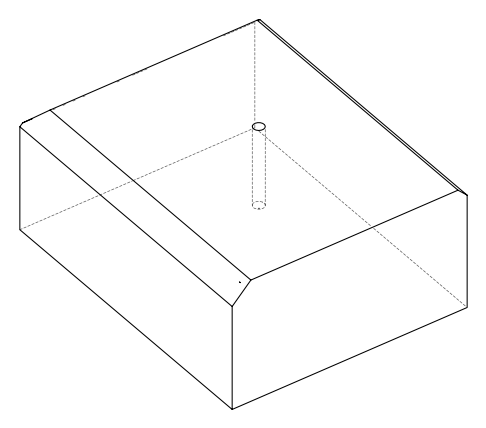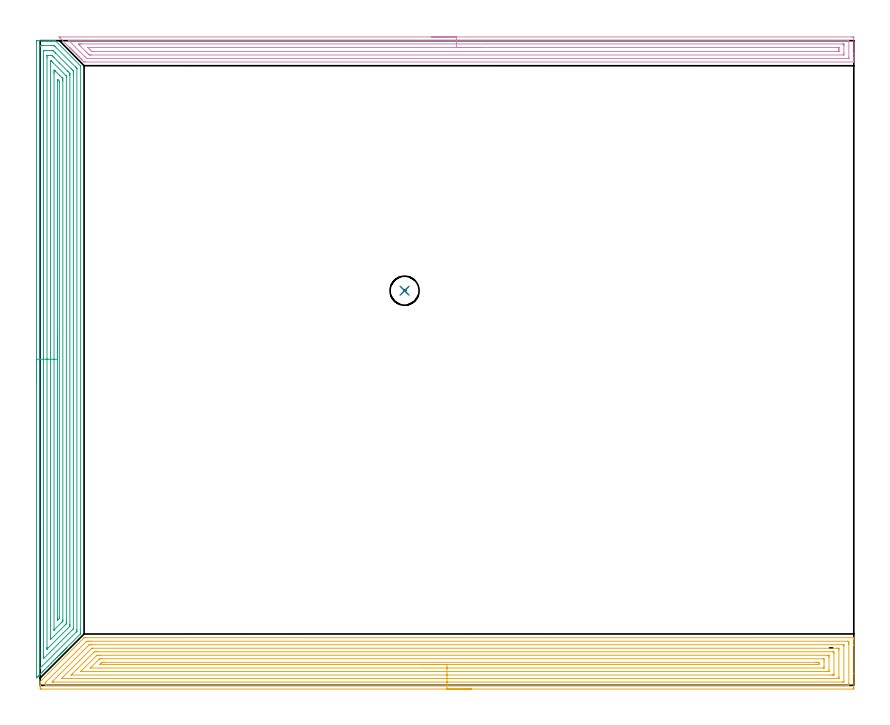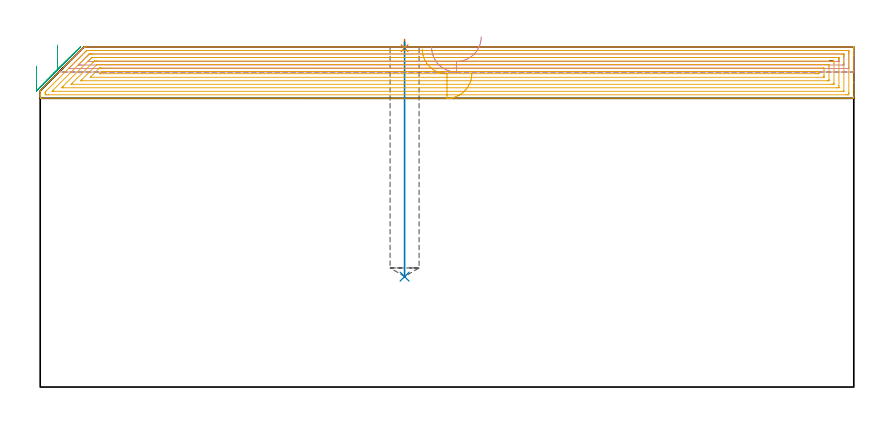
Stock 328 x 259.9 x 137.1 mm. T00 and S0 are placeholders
(PLAN: 5 operations, 2 tool changes, 45.5 min)
(1 SPOT_DRILL | STEP1POCKET | NXT0321_9005460120000 | 0.03 min | 0 mm3)
(2 DRILL_BLIND_HOLE_INTO_CENTER | STEP1POCKET | UGT0301_512 | 0.38 min | 9677 mm3)
(3 AREA_MILL | FG_CHAMFER_SURFACE | UGT0205_001 | 13.96 min | 40604 mm3)
(4 AREA_MILL_1 | FG_CHAMFER_SURFACE_1 | UGT0205_001 | 10.32 min | 16001 mm3)
(5 AREA_MILL_2 | FG_CHAMFER_SURFACE_2 | UGT0205_001 | 20.77 min | 68060 mm3)
(TOOL NXT0321_9005460120000 | NC Spot Drill, 142deg, 12mm, Carbide, Uncoated | D12 PA142 FL30 Z2)
(TOOL UGT0301_512 | Carbide Drill 11.7 mm | D11.7 PA118 FL94 Z2)
(TOOL UGT0205_001 | Chamfer Mill 20 x 3 x 45 deg. | D20 FL50 Z2)
(OP 1 SPOT_DRILL)
G17 G21 G94 G90
T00 M6
G54
G17 G0 G90 X146.9 Y159.1 S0 M3
G43 Z147.1 H0
G94 G81 G98 Z136.596 F250. R140.1
G80
M5
M2
(OP 2 DRILL_BLIND_HOLE_INTO_CENTER)
G17 G21 G94 G90
T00 M6
G54
G17 G0 G90 X146.9 Y159.1 S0 M3
G43 Z147.1 H0
G94 G81 G98 Z44.5 F250. R139.1
G80
M5
M2
(OP 3 AREA_MILL)
G17 G21 G94 G90
T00 M6
G54
G17 G0 G90 X-1.5 Y121.45 S1061 M3
G43 Z147.1 H0
Z129.4
G94 G1 Y121.488 Z128.528 F250.
Y121.602 Z127.663
Y121.791 Z126.812
Y122.053 Z125.98
Y122.387 Z125.174
Y122.79 Z124.4
Y123.258 Z123.664
Y123.79 Z122.972
Y124.379 Z122.329
Y125.022 Z121.74
Y125.714 Z121.208
Y126.45 Z120.74
Y127.224 Z120.337
Y128.03 Z120.003
Y128.862 Z119.741
Y129.714 Z119.552
Y130.578 Z119.438
Y131.45 Z119.4
Y258.853
X-1.499 Y259.275 Z119.401
X-1.495 Y259.742 Z119.403
X-1.492 Y259.89 Z119.406
X-1.034 Y259.9 Z119.863
X2.496 Z123.391
X3.909 Z124.805
X5.144 Z126.038
X6.026 Y259.899 Z126.924
X6.092 Y259.896 Z126.99
X6.13 Y259.871 Z127.029
X6.216 Y259.784 Z127.115
X6.32 Y259.681 Z127.216
X16.179 Y249.82 Z137.078
X16.195 Y249.796 Z137.088
X16.2 Y249.442 Z137.1
Y21.503
X16.194 Y20.704 Z137.092
X16.177 Y20.676 Z137.076
X10.574 Y15.073 Z131.472
X10.439 Y14.937 Z131.335
X10.3 Y14.799 Z131.198
X10.138 Y14.637 Z131.036
X9.998 Y14.495 Z130.893
X9.853 Y14.352 Z130.751
X9.703 Y14.202 Z130.6
X9.556 Y14.054 Z130.452
X9.406 Y13.905 Z130.304
X9.267 Y13.766 Z130.165
X9.115 Y13.613 Z130.01
X8.959 Y13.458 Z129.857
X8.831 Y13.33 Z129.729
X8.674 Y13.171 Z129.569
X8.512 Y13.011 Z129.41
X8.396 Y12.894 Z129.293
X8.233 Y12.73 Z129.127
X8.065 Y12.564 Z128.963
X7.791 Y12.29 Z128.689
X7.619 Y12.117 Z128.515
X7.068 Y11.568 Z127.968
X6.725 Y11.223 Z127.621
X6.138 Y10.638 Z127.038
X5.438 Y9.937 Z126.337
X4.489 Y8.989 Z125.388
X3.148 Y7.648 Z124.047
X1.808 Y6.307 Z122.706
X1.361 Y5.86 Z122.26
X0.914 Y5.413 Z121.812
X0.38 Y4.879 Z121.279
X0.143 Y4.641 Z121.039
X0.021 Y4.519 Z120.918
X-0.48 Y4.019 Z120.419
X-0.74 Y3.758 Z120.156
X-0.873 Y3.625 Z120.024
X-1.322 Y3.179 Z119.577
X-1.475 Y3.032 Z119.424
X-1.498 Y3.014 Z119.401
X-1.5 Y3.179 Z119.4
Y131.45
X-0.086 Z120.814
X-0.085 Y257.42 Z120.815
Y257.487
X-0.078 Y257.89 Z120.822
X0.326 Y257.898 Z121.226
X0.731 Y257.899 Z121.631
X1.206 Y257.9 Z122.106
X4.261 Z125.161
X4.736 Y257.899 Z125.636
X5.144 Y257.896 Z126.044
X5.628 Y257.89 Z126.528
X6.026 Y257.523 Z126.926
X6.038 Y257.512 Z126.938
X14.251 Y249.298 Z135.151
X14.548 Y248.996 Z135.448
X14.753 Y248.785 Z135.653
X14.779 Y248.739 Z135.679
X14.781 Y248.717 Z135.681
X14.785 Y248.615 Z135.685
Y22.397
X14.782 Y21.983 Z135.682
X14.779 Y21.778 Z135.679
X14.773 Y21.735 Z135.673
X14.75 Y21.707 Z135.65
X14.702 Y21.654 Z135.602
X14.553 Y21.503 Z135.453
X0.049 Y6.998 Z120.949
X-0.048 Y6.904 Z120.852
X-0.064 Y6.891 Z120.836
X-0.075 Y6.884 Z120.825
X-0.079 Y6.91 Z120.821
X-0.085 Y7.134 Z120.815
X-0.086 Y65.785 Z120.814
Y131.45
X1.328 Z122.228
X1.329 Y255.699 Z122.229
X1.331 Y255.843 Z122.231
X1.333 Y255.878 Z122.233
X1.334 Y255.888 Z122.234
X1.35 Y255.892 Z122.25
X1.417 Y255.898 Z122.317
X1.614 Y255.899 Z122.514
X2.298 Y255.9 Z123.198
X4.063 Z124.963
X4.261 Z125.161
X4.949 Y255.897 Z125.849
X5.144 Y255.89 Z126.044
X5.205 Y255.882 Z126.105
X5.269 Y255.823 Z126.169
X5.399 Y255.699 Z126.299
X6.026 Y255.074 Z126.926
X6.296 Y254.805 Z127.196
X12.553 Y248.548 Z133.453
X13.086 Y248.011 Z133.986
X13.263 Y247.83 Z134.163
X13.35 Y247.739 Z134.25
X13.364 Y247.654 Z134.264
X13.368 Y247.369 Z134.268
X13.371 Y246.76 Z134.271
Y246.472
Y23.002
X13.37 Y22.906 Z134.27
X13.367 Y22.829 Z134.267
X13.365 Y22.782 Z134.265
X13.348 Y22.759 Z134.248
X13.086 Y22.487 Z133.986
X13.042 Y22.442 Z133.942
X1.376 Y10.776 Z122.276
X1.357 Y10.762 Z122.257
X1.341 Y10.75 Z122.241
X1.335 Y10.776 Z122.235
X1.333 Y10.812 Z122.233
X1.33 Y11.064 Z122.23
X1.328 Y11.67 Z122.228
Y11.959
Y131.45
X2.743 Z123.643
Y253.017
X2.746 Y253.658 Z123.646
X2.75 Y253.874 Z123.65
X2.757 Y253.891 Z123.657
X2.78 Y253.894 Z123.68
X2.834 Y253.898 Z123.734
X2.943 Y253.9 Z123.843
X3.379 Z124.279
X4.273 Z125.173
X4.707 Y253.89 Z125.607
X4.768 Y253.871 Z125.668
X4.853 Y253.791 Z125.753
X4.982 Y253.667 Z125.882
X5.144 Y253.507 Z126.044
X5.634 Y253.017 Z126.534
X7.791 Y250.86 Z128.691
X10.997 Y247.654 Z131.897
X11.321 Y247.328 Z132.221
X11.88 Y246.76 Z132.78
X11.95 Y246.675 Z132.85
X11.953 Y246.599 Z132.853
X11.956 Y246.438 Z132.856
X11.957 Y246.116 Z132.857
Y245.866
Y24.434
X11.956 Y24.185 Z132.856
X11.952 Y23.863 Z132.852
X11.95 Y23.826 Z132.85
X11.937 Y23.798 Z132.837
X11.896 Y23.75 Z132.796
X11.824 Y23.675 Z132.724
X11.442 Y23.291 Z132.342
X2.944 Y14.793 Z123.844
X2.872 Y14.724 Z123.772
X2.779 Y14.637 Z123.679
X2.749 Y14.612 Z123.649
X2.746 Y14.664 Z123.646
X2.744 Y14.737 Z123.644
X2.743 Y14.996 Z123.643
Y15.246
Y131.45
X4.157 Z125.057
Y251.441
X4.158 Y251.653 Z125.058
X4.161 Y251.793 Z125.061
X4.165 Y251.891 Z125.065
X4.179 Y251.893 Z125.079
X4.261 Y251.891 Z125.161
X4.303 Y251.887 Z125.203
X4.347 Y251.848 Z125.247
X4.436 Y251.763 Z125.336
X4.614 Y251.587 Z125.514
X4.972 Y251.23 Z125.872
X10.335 Y245.866 Z131.235
X10.439 Y245.759 Z131.339
X10.53 Y245.66 Z131.43
X10.538 Y245.289 Z131.438
X10.542 Y245.078 Z131.442
X10.543 Y244.973 Z131.443
Y25.867
X10.542 Y25.079 Z131.442
X10.541 Y24.975 Z131.441
X10.536 Y24.87 Z131.436
X10.525 Y24.835 Z131.425
X10.504 Y24.809 Z131.404
X10.439 Y24.739 Z131.339
X10.164 Y24.463 Z131.064
X9.887 Y24.185 Z130.787
X4.261 Y18.56 Z125.161
X4.217 Y18.518 Z125.117
X4.182 Y18.487 Z125.082
X4.167 Y18.475 Z125.067
X4.164 Y18.505 Z125.064
X4.158 Y18.716 Z125.058
X4.157 Y18.821 Z125.057
Y18.927
Y131.45
X5.571 Z126.471
Y246.76
X5.572 Y247.22 Z126.472
X5.574 Y247.654 Z126.474
X5.578 Y248.108 Z126.478
X6.026 Y247.717 Z126.926
X6.096 Y247.654 Z126.996
X7.791 Y245.961 Z128.691
X8.674 Y245.079 Z129.574
X8.779 Y244.973 Z129.679
X8.888 Y244.861 Z129.788
X9.109 Y244.631 Z130.009
X9.122 Y244.519 Z130.022
X9.126 Y244.079 Z130.026
X9.128 Y243.618 Z130.028
X9.129 Y26.406 Z130.029
X9.127 Y25.972 Z130.027
X9.125 Y25.916 Z130.025
X9.122 Y25.89 Z130.022
X9.109 Y25.868 Z130.009
X9.038 Y25.791 Z129.938
X8.947 Y25.696 Z129.847
X8.674 Y25.421 Z129.574
X8.503 Y25.251 Z129.403
X5.649 Y22.397 Z126.549
X5.622 Y22.371 Z126.522
X5.607 Y22.357 Z126.507
X5.582 Y22.338 Z126.482
X5.577 Z126.477
X5.574 Y22.341 Z126.474
X5.572 Y22.361 Z126.472
X5.571 Y22.397 Z126.471
Y22.472
Y131.45
X6.985 Z127.885
X6.986 Y244.079 Z127.886
X6.987 Y244.215 Z127.887
X6.99 Y244.282 Z127.89
X6.992 Y244.299 Z127.892
X7.009 Y244.285 Z127.909
X7.07 Y244.229 Z127.97
X7.223 Y244.079 Z128.123
X7.445 Y243.85 Z128.345
X7.708 Y243.577 Z128.608
X7.715 Y243.262 Z128.615
X7.714 Y27.683 Z128.614
X7.708 Y26.95 Z128.608
X7.703 Y26.912 Z128.603
X7.664 Y26.866 Z128.564
X7.442 Y26.645 Z128.342
X7.282 Y26.488 Z128.182
X6.992 Y26.215 Z127.892
X6.985 Y26.944 Z127.885
Y131.45
Y132.322 Z127.923
Y133.186 Z128.037
Y134.038 Z128.226
Y134.87 Z128.488
Y135.676 Z128.822
Y136.45 Z129.225
Y137.186 Z129.694
Y137.878 Z130.225
Y138.521 Z130.814
Y139.11 Z131.457
Y139.642 Z132.149
Y140.11 Z132.885
Y140.513 Z133.659
Y140.847 Z134.465
Y141.109 Z135.297
Y141.298 Z136.149
Y141.412 Z137.014
Y141.45 Z137.885
G0 Z147.1
M5
M2
(OP 4 AREA_MILL_1)
G17 G21 G94 G90
T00 M6
G54
G17 G0 G90 X157.8 Y261.4 S1061 M3
G43 Z147.1 H0
Z137.
G94 G1 X157.838 Z136.128 F250.
X157.952 Z135.264
X158.141 Z134.412
X158.403 Z133.58
X158.737 Z132.774
X159.14 Z132.
X159.609 Z131.264
X160.14 Z130.572
X160.729 Z129.929
X161.372 Z129.34
X162.064 Z128.808
X162.8 Z128.34
X163.574 Z127.937
X164.38 Z127.603
X165.212 Z127.341
X166.064 Z127.152
X166.929 Z127.038
X167.8 Z127.
X327.373
X327.677 Y261.397 Z127.002
X327.99 Y261.392 Z127.006
X328. Y261.074 Z127.323
Y254.567 Z133.828
Y253.142 Z135.254
Y252.784 Z135.611
Y252.067 Z136.333
Y251.776 Z136.624
X327.992 Y251.356 Z137.035
X327.99 Y251.303 Z137.088
X327.82 Y251.3 Z137.1
X18.06
X17.697 Y251.305 Z137.091
X17.572 Y251.426 Z136.971
X17.106 Y251.892 Z136.504
X17.048 Y251.951 Z136.448
X16.869 Y252.131 Z136.268
X16.809 Y252.19 Z136.207
X16.752 Y252.248 Z136.151
X16.571 Y252.429 Z135.97
X16.512 Y252.487 Z135.91
X16.455 Y252.544 Z135.855
X16.273 Y252.727 Z135.672
X16.215 Y252.784 Z135.613
X16.159 Y252.841 Z135.558
X15.975 Y253.025 Z135.374
X15.917 Y253.081 Z135.316
X15.863 Y253.137 Z135.262
X15.677 Y253.323 Z135.076
X15.62 Y253.378 Z135.018
X15.566 Y253.433 Z134.966
X15.379 Y253.621 Z134.778
X15.323 Y253.675 Z134.721
X15.27 Y253.73 Z134.669
X15.081 Y253.919 Z134.48
X15.026 Y253.973 Z134.424
X14.974 Y254.026 Z134.373
X14.783 Y254.217 Z134.182
X14.729 Y254.27 Z134.127
X14.677 Y254.322 Z134.077
X14.485 Y254.515 Z133.884
X14.432 Y254.567 Z133.83
X14.381 Y254.619 Z133.78
X14.187 Y254.813 Z133.586
X14.135 Y254.864 Z133.533
X14.085 Y254.915 Z133.484
X13.889 Y255.111 Z133.288
X13.837 Y255.161 Z133.236
X13.788 Y255.211 Z133.188
X13.591 Y255.409 Z132.99
X13.54 Y255.458 Z132.938
X13.492 Y255.508 Z132.891
X13.293 Y255.707 Z132.692
X13.243 Y255.756 Z132.641
X13.195 Y255.804 Z132.595
X12.995 Y256.005 Z132.394
X12.946 Y256.053 Z132.344
X12.899 Y256.101 Z132.298
X12.697 Y256.303 Z132.096
X12.65 Y256.349 Z132.049
X12.603 Y256.397 Z132.002
X12.399 Y256.601 Z131.798
X12.352 Y256.647 Z131.75
X12.306 Y256.693 Z131.706
X12.101 Y256.899 Z131.5
X12.054 Y256.944 Z131.453
X12.01 Y256.99 Z131.409
X11.803 Y257.197 Z131.202
X11.757 Y257.242 Z131.156
X11.714 Y257.286 Z131.113
X11.505 Y257.495 Z130.904
X11.46 Y257.539 Z130.858
X8.191 Y260.808 Z127.59
X8.09 Y260.91 Z127.49
X7.929 Y261.071 Z127.329
X7.745 Y261.253 Z127.144
X7.631 Y261.372 Z127.025
X7.617 Y261.393 Z127.003
X7.631 Y261.399 Z126.999
X7.831 Y261.4 Z127.
X167.8
Y259.986 Z128.414
X325.585 Y259.985 Z128.415
X325.655 Y259.984 Z128.416
X325.795 Y259.979 Z128.421
X325.99 Y259.969 Z128.431
X325.992 Y259.916 Z128.484
X325.999 Y259.504 Z128.896
X326. Y253.262 Z135.138
X325.996 Y252.784 Z135.616
X325.993 Y252.733 Z135.667
X325.992 Y252.725 Z135.675
X325.957 Y252.721 Z135.679
X325.865 Y252.718 Z135.683
X325.725 Y252.715 Z135.685
X325.655 Y252.714 Z135.686
X18.954 Y252.715 Z135.685
X18.885 Y252.717 Z135.683
X18.75 Y252.721 Z135.679
X18.678 Y252.784 Z135.616
X18.06 Y253.391 Z135.009
X11.803 Y259.647 Z128.753
X11.537 Y259.916 Z128.484
X11.5 Y259.956 Z128.444
X11.487 Y259.973 Z128.427
X11.525 Y259.979 Z128.421
X11.663 Y259.984 Z128.416
X11.733 Y259.985 Z128.415
X167.8 Y259.986 Z128.414
Y258.572 Z129.828
X323.358 Y258.571 Z129.829
X323.797 Y258.569 Z129.831
X323.943 Y258.567 Z129.833
X323.988 Y258.565 Z129.835
X323.993 Y258.47 Z129.93
X323.997 Y258.335 Z130.065
X323.999 Y258.133 Z130.267
X324. Y257.931 Z130.469
Y255.257 Z133.143
X323.999 Y254.567 Z133.833
X323.998 Y254.367 Z134.033
X323.99 Y254.164 Z134.236
X323.981 Y254.135 Z134.265
X323.961 Y254.133 Z134.267
X323.907 Y254.13 Z134.27
X323.797 Y254.129 Z134.271
X20.742
X20.287 Y254.13 Z134.27
X19.848 Y254.134 Z134.266
X19.79 Y254.135 Z134.265
X19.727 Y254.185 Z134.215
X19.595 Y254.312 Z134.088
X19.334 Y254.567 Z133.833
X18.954 Y254.945 Z133.455
X18.441 Y255.458 Z132.942
X16.273 Y257.627 Z130.773
X15.768 Y258.133 Z130.267
X15.379 Y258.527 Z129.873
X15.349 Y258.565 Z129.835
X15.379 Y258.566 Z129.834
X15.834 Y258.57 Z129.83
X16.273 Y258.571 Z129.829
X16.727 Y258.572 Z129.828
X167.8
Y257.157 Z131.243
X321.2
X321.938 Y257.152 Z131.248
X321.979 Y257.151 Z131.249
X321.99 Y257.145 Z131.255
X321.993 Y257.121 Z131.279
X321.997 Y257.013 Z131.387
X321.999 Y256.795 Z131.605
X322. Y256.36 Z132.04
X321.999 Y255.909 Z132.491
X321.997 Y255.689 Z132.711
X321.993 Y255.579 Z132.821
X321.99 Y255.555 Z132.845
X321.976 Y255.549 Z132.851
X321.921 Y255.547 Z132.853
X321.116 Y255.543 Z132.857
X321.031
X21.552
X21.147 Y255.545 Z132.855
X20.945 Y255.547 Z132.853
X20.846 Y255.55 Z132.85
X20.798 Y255.562 Z132.838
X20.742 Y255.612 Z132.788
X19.999 Y256.35 Z132.05
X19.848 Y256.5 Z131.9
X19.24 Y257.112 Z131.288
X19.205 Y257.149 Z131.251
X19.203 Y257.154 Z131.246
X19.205 Y257.155 Z131.245
X19.226 Y257.156 Z131.244
X19.315 Y257.157 Z131.243
X19.493
X167.8
X168.672 Z131.281
X169.537 Z131.395
X170.388 Z131.583
X171.22 Z131.846
X172.026 Z132.18
X172.8 Z132.582
X173.536 Z133.051
X174.228 Z133.582
X174.871 Z134.172
X175.461 Z134.815
X175.992 Z135.507
X176.46 Z136.243
X176.863 Z137.016
X177.197 Z137.822
X177.459 Z138.654
X177.648 Z139.506
X177.762 Z140.371
X177.8 Z141.243
G0 Z147.1
M5
M2
(OP 5 AREA_MILL_2)
G17 G21 G94 G90
T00 M6
G54
G17 G0 G90 X174. Y-1.5 S1061 M3
G43 Z147.1 H0
Z126.4
G94 G1 X173.962 Z125.528 F250.
X173.848 Z124.664
X173.659 Z123.812
X173.397 Z122.98
X173.063 Z122.174
X172.66 Z121.4
X172.191 Z120.664
X171.66 Z119.972
X171.071 Z119.329
X170.428 Z118.74
X169.736 Z118.208
X169. Z117.74
X168.226 Z117.337
X167.42 Z117.003
X166.588 Z116.741
X165.736 Z116.552
X164.872 Z116.438
X164. Z116.4
X0.611
X0.447 Y-1.499 Z116.401
X0.002 Y-1.491 Z116.405
X0. Y-1.262 Z116.634
Y-0.935 Z116.961
Y-0.373 Z117.523
Y-0.046 Z117.85
Y0.609 Z118.509
Y1.289 Z119.188
X0.001 Y1.407 Z119.306
X0.01 Y1.5 Z119.395
X0.095 Y1.596 Z119.494
X17.581 Y19.081 Z136.981
X17.705 Y19.195 Z137.091
X18.468 Y19.2 Z137.1
X327.836
X327.99 Y19.197 Z137.088
X327.994 Y19.157 Z137.049
X328. Y18.784 Z136.683
Y18.401 Z136.3
Y17.746 Z135.641
Y16.528 Z134.425
Y15.966 Z133.861
Y4.847 Z122.744
Y-0.935 Z116.962
X327.998 Y-1.218 Z116.679
X327.99 Y-1.492 Z116.406
X327.716 Y-1.499 Z116.399
X164. Y-1.5 Z116.4
Y-0.086 Z117.814
X3.33
X2.434 Y-0.083 Z117.817
X2.396 Y-0.081 Z117.819
X2.01 Y-0.046 Z117.854
X2.004 Y0.346 Z118.246
X2.007 Y0.844 Z118.744
X2.01 Y1.039 Z118.939
X2.101 Y1.139 Z119.039
X2.396 Y1.445 Z119.345
X18.468 Y17.517 Z135.417
X18.584 Y17.629 Z135.529
X18.707 Y17.746 Z135.646
X19.323 Y17.783 Z135.683
X19.36 Y17.784 Z135.684
X20.213 Y17.786 Z135.686
X325.564 Y17.785 Z135.685
X325.604 Y17.784 Z135.684
X325.64 Y17.782 Z135.682
X325.99 Y17.746 Z135.646
X325.997 Y17.353 Z135.253
X325.999 Y16.856 Z134.756
X326. Y16.461 Z134.361
X325.999 Y0.844 Z118.744
X325.998 Y0.451 Z118.351
X325.99 Y-0.046 Z117.854
X325.639 Y-0.081 Z117.819
X325.604 Y-0.083 Z117.817
X324.751 Y-0.086 Z117.814
X164.
Y1.328 Z119.228
X5.481 Y1.329 Z119.229
X5.311 Y1.331 Z119.231
X5.075 Y1.335 Z119.235
X4.76 Y1.349 Z119.249
X5.104 Y1.705 Z119.605
X19.36 Y15.961 Z133.861
X19.666 Y16.259 Z134.159
X19.752 Y16.341 Z134.241
X19.792 Y16.365 Z134.265
X19.851 Y16.367 Z134.267
X20.253 Y16.37 Z134.27
X20.74 Y16.371 Z134.271
X21.146 Y16.372 Z134.272
X323.412 Y16.371 Z134.271
X323.818 Y16.368 Z134.268
X323.952 Y16.365 Z134.265
X323.99 Y16.36 Z134.26
X323.995 Y16.269 Z134.169
X323.998 Y16.148 Z134.048
X324. Y15.966 Z133.866
Y15.785 Z133.685
X323.999 Y1.553 Z119.453
X323.99 Y1.371 Z119.271
X323.986 Y1.334 Z119.234
X323.969 Y1.332 Z119.232
X323.919 Y1.33 Z119.23
X323.818 Y1.329 Z119.229
X323.332 Y1.328 Z119.228
X164.
Y2.743 Z120.643
X9.419
X8.814 Y2.748 Z120.648
X8.646 Y2.75 Z120.65
X8.642 Y2.782 Z120.682
X8.646 Y2.794 Z120.694
X9.005 Y3.155 Z121.055
X9.361 Y3.513 Z121.413
X20.253 Y14.405 Z132.305
X20.592 Y14.739 Z132.639
X20.782 Y14.922 Z132.822
X20.813 Y14.95 Z132.85
X20.857 Y14.953 Z132.853
X20.953 Y14.955 Z132.855
X21.146 Y14.957 Z132.857
X21.266
X321.259
X321.934 Y14.955 Z132.855
X321.972 Y14.953 Z132.853
X321.987 Y14.951 Z132.851
X321.99 Y14.935 Z132.835
X321.995 Y14.833 Z132.733
X321.998 Y14.629 Z132.529
X322. Y14.219 Z132.119
Y3.545 Z121.445
X321.998 Y3.084 Z120.984
X321.994 Y2.87 Z120.77
X321.99 Y2.764 Z120.664
X321.984 Y2.749 Z120.649
X321.963 Y2.747 Z120.647
X321.91 Y2.745 Z120.645
X321.139 Y2.743 Z120.643
X321.019
X164.
Y4.157 Z122.057
X12.463
Y4.158 Z122.058
X12.462 Y4.159 Z122.059
X12.701 Y4.402 Z122.302
X12.905 Y4.607 Z122.507
X21.372 Y13.073 Z130.973
X21.599 Y13.298 Z131.198
X21.823 Y13.513 Z131.413
X21.858 Y13.536 Z131.436
X21.916 Y13.539 Z131.439
X22.039 Y13.541 Z131.441
X22.686 Y13.543 Z131.443
X22.932
X319.6
X319.764 Y13.542 Z131.442
X319.895 Y13.539 Z131.439
X319.976 Y13.536 Z131.436
X319.99 Y13.511 Z131.411
X319.994 Y13.298 Z131.198
X320. Y12.654 Z130.554
Y4.648 Z122.548
X319.998 Y4.402 Z122.302
X319.994 Y4.241 Z122.141
X319.99 Y4.168 Z122.068
X319.846 Y4.163 Z122.063
X319.598 Y4.158 Z122.058
X319.354 Y4.157 Z122.057
X318.707
X164.
Y5.571 Z123.471
X17.034
X16.682 Y5.573 Z123.473
X16.397 Y5.575 Z123.475
X16.354 Y5.578 Z123.478
X16.366 Y5.606 Z123.506
X16.43 Y5.674 Z123.574
X16.682 Y5.934 Z123.834
X22.599 Y11.851 Z129.751
X22.711 Y11.961 Z129.861
X22.803 Y12.048 Z129.948
X22.865 Y12.105 Z130.005
X22.897 Y12.122 Z130.022
X22.932 Y12.123 Z130.023
X23.214 Y12.127 Z130.027
X23.825 Y12.129 Z130.029
X24.105
X317.568 Y12.128 Z130.028
X317.85 Y12.127 Z130.027
X317.943 Y12.124 Z130.024
X317.983 Y12.122 Z130.022
X317.99 Y12.102 Z130.002
X317.997 Y11.981 Z129.881
X317.999 Y11.519 Z129.419
X318. Y11.088 Z128.988
X317.999 Y6.181 Z124.081
X317.997 Y5.754 Z123.654
X317.99 Y5.608 Z123.508
X317.981 Y5.578 Z123.478
X317.95 Y5.576 Z123.476
X317.874 Y5.574 Z123.474
X317.568 Y5.572 Z123.472
X317.288 Y5.571 Z123.471
X164.
Y6.985 Z124.885
X20.291
X20.253 Y6.986 Z124.886
X20.214 Y6.989 Z124.889
X20.201 Y6.991 Z124.891
X20.21 Y7.007 Z124.907
X20.221 Y7.022 Z124.922
X20.253 Y7.056 Z124.956
X20.261 Y7.064 Z124.964
X23.825 Y10.628 Z128.528
X23.882 Y10.679 Z128.579
X23.908 Y10.699 Z128.599
X23.934 Y10.708 Z128.608
X24.03 Y10.71 Z128.61
X24.374 Y10.714 Z128.614
X24.546 Y10.715 Z128.615
X315.697 Y10.714 Z128.614
X315.782 Y10.712 Z128.612
X315.867 Y10.708 Z128.608
X315.99 Y10.695 Z128.595
X315.993 Y10.629 Z128.529
X315.999 Y10.413 Z128.313
X316. Y9.74 Z127.64
Y7.744 Z125.644
X315.997 Y7.071 Z124.971
X315.994 Y7.017 Z124.917
X315.991 Y6.996 Z124.896
X315.953 Y6.992 Z124.892
X315.867 Y6.987 Z124.887
X315.782 Y6.986 Z124.886
X164. Y6.985 Z124.885
Y8.4 Z126.3
X24.173
X24.136 Y8.401 Z126.301
X24.081 Y8.404 Z126.304
X24.066 Y8.407 Z126.307
X24.068 Y8.412 Z126.312
X24.09 Y8.438 Z126.338
X24.162 Y8.514 Z126.414
X24.497 Y8.85 Z126.75
X24.607 Y8.96 Z126.86
X24.717 Y9.069 Z126.969
X24.946 Y9.287 Z127.187
X25.165 Y9.294 Z127.194
X25.61 Y9.298 Z127.198
X26.051 Y9.3 Z127.2
X312.652
X313.104
X313.547 Y9.298 Z127.198
X313.997 Y9.293 Z127.193
X314. Y8.85 Z126.75
X313.997 Y8.407 Z126.307
X313.553 Y8.402 Z126.302
X313.104 Y8.4 Z126.3
X312.663
X164.
X163.128 Z126.338
X162.263 Z126.451
X161.412 Z126.64
X160.58 Z126.903
X159.774 Z127.236
X159. Z127.639
X158.264 Z128.108
X157.572 Z128.639
X156.929 Z129.228
X156.34 Z129.872
X155.808 Z130.564
X155.34 Z131.3
X154.937 Z132.073
X154.603 Z132.879
X154.341 Z133.711
X154.152 Z134.563
X154.038 Z135.428
X154. Z136.3
G0 Z147.1
M5
M2
